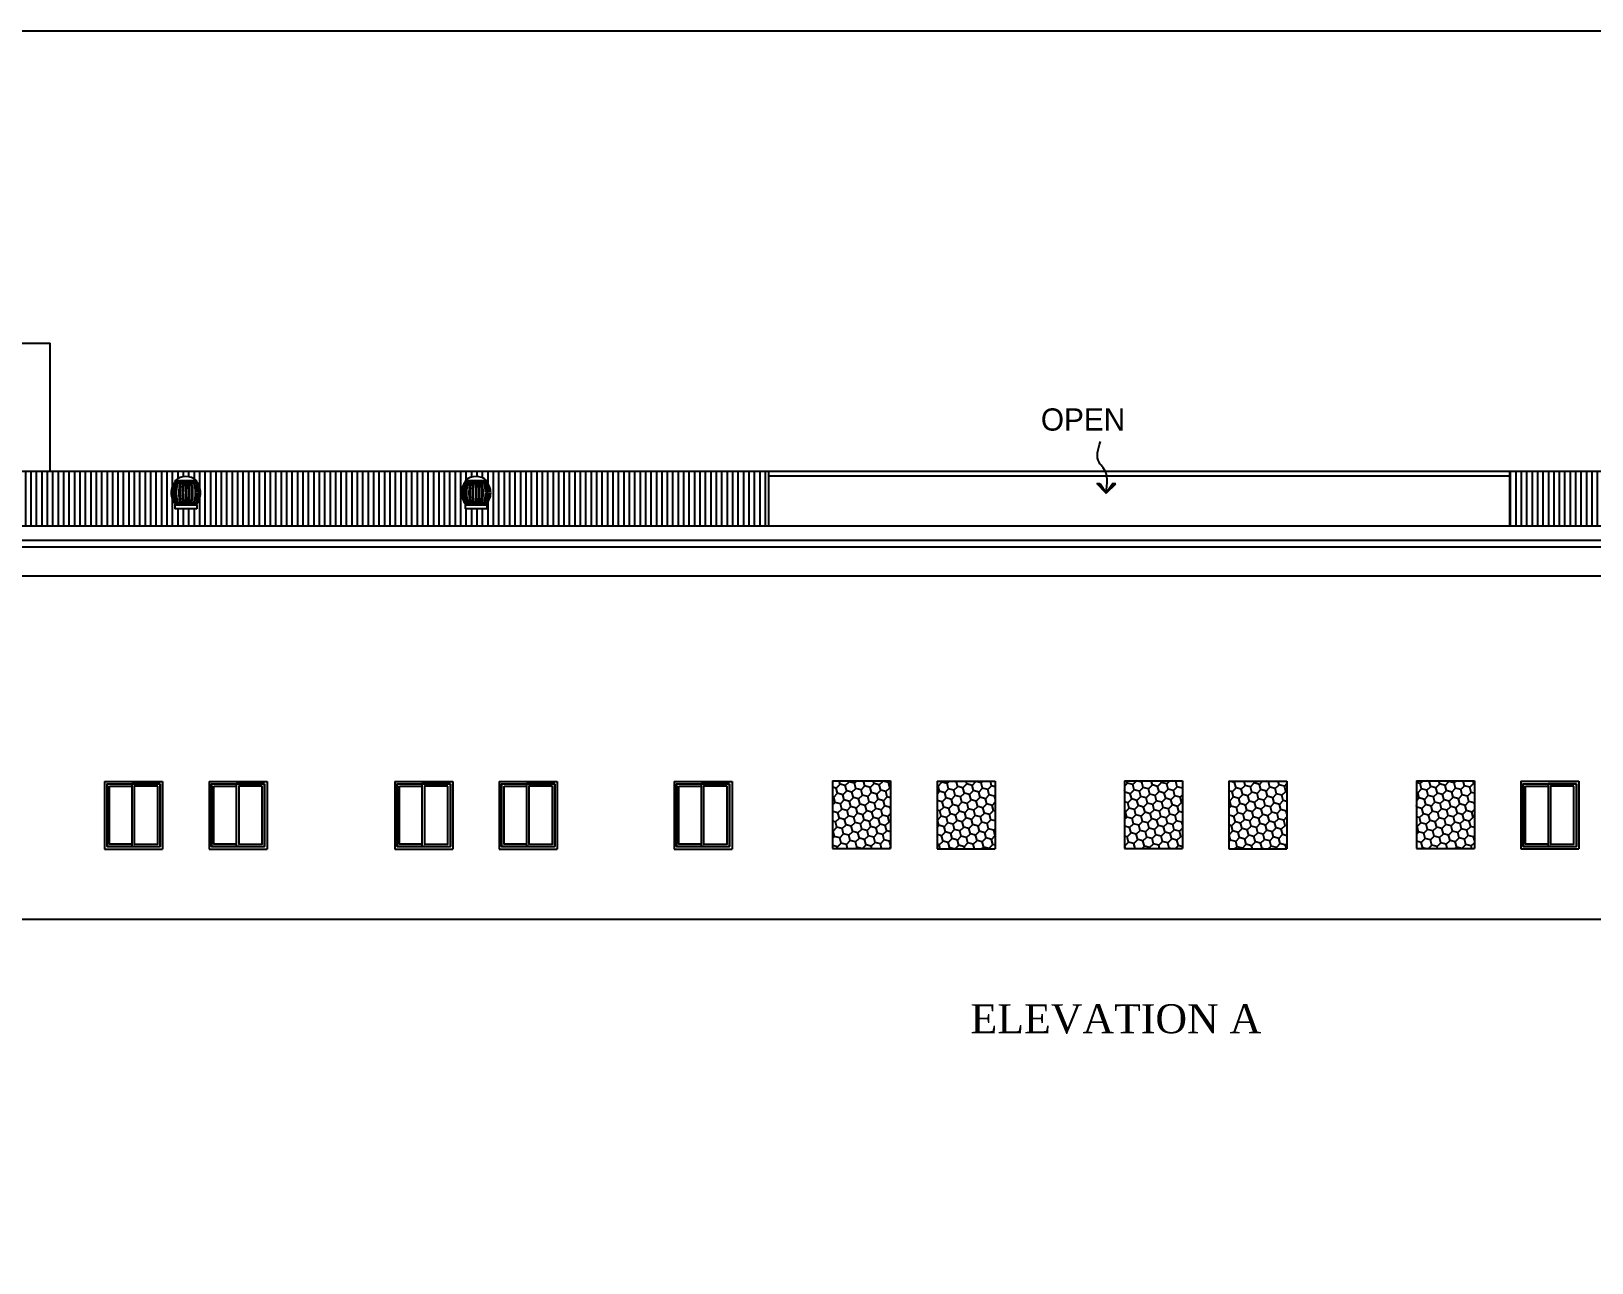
# Model space of a CAD drawing. Header units: metres. Extents: x 1422408 to 2267428, y 4130 to 80428.
# Drawn here: x 2267221.99 to 2267254.27, y 4306.34 to 4331.8 of the extents above; entities that cross this region are included whole.
import ezdxf

# ---------------------------------------------------------------- set-up
doc = ezdxf.new("R2010")
doc.units = ezdxf.units.M
doc.header["$LTSCALE"] = 3.5
doc.header["$MEASUREMENT"] = 0
doc.linetypes.add('DASHDOTX2', pattern=[2, 1, -0.5, 0, -0.5])
for name, color, linetype in [('ar', 12, 'CONTINUOUS'), ('CLINE', 250, 'DASHDOTX2'), ('GD', 12, 'CONTINUOUS'), ('TEXT', 4, 'CONTINUOUS'), ('WAL', 1, 'CONTINUOUS'), ('WALL', 125, 'CONTINUOUS'), ('WIN', 8, 'CONTINUOUS')]:
    doc.layers.add(name, color=color, linetype=linetype)
doc.styles.add('GD', font='romantic.ttf')
doc.styles.add('S2', font='GOTHIC.TTF')
pattern_1 = [(45, (2261335.53854, 1788.75398), (0.0504323706, 0.188216168), [0.1125, -0.225]), (165, (2261335.53854, 1788.75398), (-0.1882161682, -0.0504323699), [0.1125, -0.225]), (105, (2261335.53854, 1788.75398), (-0.1377837976, 0.1377837981), [-0.225, 0.1125])]
pattern_2 = [(90, (2261335.53854, 1788.75398), (-0.1125, 0), [])]

# ---------------------------------------------------------------- blocks, each defined once
blk = doc.blocks.new('ar')
at = {"layer": 'ar'}
for points in [[(-239, 355), (-350, 356), (0, 0)], [(356, 350), (245, 351), (0, 0)]]:
    blk.add_hatch(color=205, dxfattribs=at).paths.add_polyline_path(points)
at = {"layer": 'ar', "color": 205}
for p, q in [((0, 0), (-350, 356)), ((-350, 356), (-239, 355)), ((-239, 355), (0, 0)), ((245, 351), (0, 0)), ((0, 0), (356, 350)), ((356, 350), (245, 351))]:
    blk.add_line(p, q, dxfattribs=at)

msp = doc.modelspace()

# ---------------------------------------------------------------- hatches: boundary and pattern name
at = {"layer": 'WALL'}
h = msp.add_hatch(dxfattribs=at)
h.set_pattern_fill('ANSI31', color=252, scale=0.9, angle=45, style=0)
h.set_pattern_definition(pattern_2)
h.paths.add_polyline_path([(2267237.24345, 4322.7003), (2267196.59811, 4322.7003), (2267196.80307, 4322.52669), (2267196.74071, 4322.52153), (2267196.59518, 4322.7003), (2267196.58408, 4322.7003), (2267196.4694, 4322.49906), (2267196.40704, 4322.49389), (2267196.58186, 4322.7003), (2267191.96716, 4322.7003), (2267191.96716, 4321.57284), (2267237.24345, 4321.57284)])
h.paths.add_polyline_path([(2267219.39738, 4322.49395, -0.01547439), (2267219.4116, 4322.47751), (2267219.4116, 4322.49395)], flags=16)
h.paths.add_polyline_path([(2267218.9616, 4322.47751), (2267218.9616, 4322.50595, -0.37534739), (2267219.4116, 4322.50595), (2267219.35857, 4322.50595, -0.00743627), (2267219.36578, 4322.49071, -0.38312349), (2267219.36578, 4322.02119, -0.00157338), (2267219.36429, 4322.01795), (2267219.4116, 4322.01795), (2267219.4116, 4321.92288), (2267218.9616, 4321.92288), (2267218.9616, 4322.03439, -0.35504863)], flags=16)
h.paths.add_polyline_path([(2267219.00743, 4322.02119, -0.21677532), (2267219.00743, 4322.49071, 0.38312349)], flags=0)
h.paths.add_polyline_path([(2267213.39585, 4322.49395, -0.01547439), (2267213.41007, 4322.47751), (2267213.41007, 4322.49395)], flags=16)
h.paths.add_polyline_path([(2267213.36425, 4322.02119, -0.00157338), (2267213.36276, 4322.01795), (2267213.41007, 4322.01795), (2267213.41007, 4321.92288), (2267212.96007, 4321.92288), (2267212.96007, 4322.03439, -0.35504863), (2267212.96007, 4322.47751), (2267212.96007, 4322.50595, -0.37534739), (2267213.41007, 4322.50595), (2267213.35704, 4322.50595, -0.00743627), (2267213.36425, 4322.49071, -0.38312349)], flags=16)
h.paths.add_polyline_path([(2267213.0059, 4322.02119, -0.21677532), (2267213.0059, 4322.49071, 0.38312349)], flags=0)
h.paths.add_polyline_path([(2267225.39891, 4322.49395, -0.01547439), (2267225.41313, 4322.47751), (2267225.41313, 4322.49395)], flags=16)
h.paths.add_polyline_path([(2267224.96313, 4322.47751), (2267224.96313, 4322.50595, -0.37534739), (2267225.41313, 4322.50595), (2267225.3601, 4322.50595, -0.00743627), (2267225.36731, 4322.49071, -0.38312349), (2267225.36731, 4322.02119, -0.00157338), (2267225.36582, 4322.01795), (2267225.41313, 4322.01795), (2267225.41313, 4321.92288), (2267224.96313, 4321.92288), (2267224.96313, 4322.03439, -0.35504863)], flags=16)
h.paths.add_polyline_path([(2267225.00896, 4322.02119, -0.21677532), (2267225.00896, 4322.49071, 0.38312349)], flags=0)
h.paths.add_polyline_path([(2267207.39432, 4322.49395, -0.01547439), (2267207.40854, 4322.47751), (2267207.40854, 4322.49395)], flags=16)
h.paths.add_polyline_path([(2267207.36271, 4322.02119, -0.00157338), (2267207.36123, 4322.01795), (2267207.40854, 4322.01795), (2267207.40854, 4321.92288), (2267206.95854, 4321.92288), (2267206.95854, 4322.03439, -0.35504863), (2267206.95854, 4322.47751), (2267206.95854, 4322.50595, -0.37534739), (2267207.40854, 4322.50595), (2267207.3555, 4322.50595, -0.00743627), (2267207.36271, 4322.49071, -0.38312349)], flags=16)
h.paths.add_polyline_path([(2267207.00437, 4322.02119, -0.21677532), (2267207.00437, 4322.49071, 0.38312349)], flags=0)
h.paths.add_polyline_path([(2267201.09357, 4322.49395), (2267201.07934, 4322.49395, -0.01547439), (2267201.09357, 4322.47751)], flags=16)
edge = h.paths.add_edge_path()
edge.add_spline(control_points=[(2267202.17843, 4322.58354), (2267202.02295, 4322.63427), (2267201.81567, 4322.70191), (2267201.54799, 4322.41597), (2267201.30422, 4322.44299), (2267201.11226, 4322.46428)], knot_values=[0, 0, 0, 0, 429.11548598, 572.07126163, 1101.65323003, 1101.65323003, 1101.65323003, 1101.65323003], degree=3, periodic=0)
edge.add_line((2267201.11226, 4322.46428), (2267201.30988, 4322.3266))
edge.add_line((2267201.30988, 4322.3266), (2267201.30939, 4322.26403))
edge.add_line((2267201.30939, 4322.26403), (2267201.11226, 4322.46428))
edge.add_line((2267201.11226, 4322.46428), (2267201.31251, 4322.66141))
edge.add_line((2267201.31251, 4322.66141), (2267201.31202, 4322.59884))
edge.add_line((2267201.31202, 4322.59884), (2267201.11226, 4322.46428))
h.paths.add_polyline_path([(2267231.40044, 4322.49395, -0.01547439), (2267231.41467, 4322.47751), (2267231.41467, 4322.49395)], flags=16)
h.paths.add_polyline_path([(2267230.96467, 4322.47751), (2267230.96467, 4322.50595, -0.37534739), (2267231.41467, 4322.50595), (2267231.36163, 4322.50595, -0.00743627), (2267231.36884, 4322.49071, -0.38312349), (2267231.36884, 4322.02119, -0.00157338), (2267231.36735, 4322.01795), (2267231.41467, 4322.01795), (2267231.41467, 4321.92288), (2267230.96467, 4321.92288), (2267230.96467, 4322.03439, -0.35504863)], flags=16)
h.paths.add_polyline_path([(2267231.01049, 4322.02119, -0.21677532), (2267231.01049, 4322.49071, 0.38312349)], flags=0)
h.paths.add_polyline_path([(2267201.04774, 4322.02119, -0.00157338), (2267201.04625, 4322.01795), (2267201.09357, 4322.01795), (2267201.09357, 4321.92288), (2267200.64357, 4321.92288), (2267200.64357, 4322.03439, -0.35504863), (2267200.64357, 4322.47751), (2267200.64357, 4322.50595, -0.37534739), (2267201.09357, 4322.50595), (2267201.04053, 4322.50595, -0.00743627), (2267201.04774, 4322.49071, -0.38312349)], flags=16)
h.paths.add_polyline_path([(2267200.6894, 4322.02119, -0.21677532), (2267200.6894, 4322.49071, 0.38312349)], flags=0)
h.paths.add_polyline_path([(2267195.72784, 4322.49395, -0.01547439), (2267195.74207, 4322.47751), (2267195.74207, 4322.49395)], flags=16)
h.paths.add_polyline_path([(2267195.69624, 4322.02119, -0.00157338), (2267195.69476, 4322.01795), (2267195.74207, 4322.01795), (2267195.74207, 4321.92288), (2267195.29207, 4321.92288), (2267195.29207, 4322.03439, -0.35504863), (2267195.29207, 4322.47751), (2267195.29207, 4322.50595, -0.37534739), (2267195.74207, 4322.50595), (2267195.68903, 4322.50595, -0.00743627), (2267195.69624, 4322.49071, -0.38312349)], flags=16)
h.paths.add_polyline_path([(2267195.3379, 4322.02119, -0.21677532), (2267195.3379, 4322.49071, 0.38312349)], flags=0)
h.paths.add_polyline_path([(2267197.34098, 4322.22613), (2267199.51303, 4322.22613), (2267199.51303, 4322.58313), (2267197.34098, 4322.58313)], flags=24)
h.paths.add_polyline_path([(2267197.34344, 4321.81851), (2267200.49692, 4321.81851), (2267200.49692, 4322.17528), (2267197.34344, 4322.17528)], flags=24)
h.paths.add_polyline_path([(2267192.04147, 4321.88154), (2267194.44517, 4321.88154), (2267194.44517, 4322.23831), (2267192.04147, 4322.23831)], flags=24)
h.paths.add_polyline_path([(2267202.10925, 4321.96786), (2267204.31668, 4321.96786), (2267204.31668, 4322.32463), (2267202.10925, 4322.32463)], flags=24)
h.paths.add_polyline_path([(2267202.10925, 4322.34707), (2267204.81669, 4322.34707), (2267204.81669, 4322.70384), (2267202.10925, 4322.70384)], flags=9)
h = msp.add_hatch(dxfattribs=at)
h.set_pattern_fill('ANSI31', color=252, scale=0.9, angle=45, style=0)
h.set_pattern_definition(pattern_2)
h.paths.add_polyline_path([(2267279.72997, 4322.7003), (2267252.56569, 4322.7003), (2267252.56569, 4321.57284), (2267279.72997, 4321.57284)])
h.paths.add_polyline_path([(2267264.82574, 4322.5077, -0.01547439), (2267264.83997, 4322.49125), (2267264.83997, 4322.5077)], flags=16)
h.paths.add_polyline_path([(2267264.38997, 4322.49125), (2267264.38997, 4322.5197, -0.37534739), (2267264.83997, 4322.5197), (2267264.78693, 4322.5197, -0.00743627), (2267264.79414, 4322.50445, -0.38312349), (2267264.79414, 4322.03494, -0.00157338), (2267264.79265, 4322.0317), (2267264.83997, 4322.0317), (2267264.83997, 4321.93663), (2267264.38997, 4321.93663), (2267264.38997, 4322.04814, -0.35504863)], flags=16)
h.paths.add_polyline_path([(2267264.43579, 4322.03494, -0.21677532), (2267264.43579, 4322.50445, 0.38312349)], flags=0)
h.paths.add_polyline_path([(2267258.5678, 4322.5077, -0.01547439), (2267258.58202, 4322.49125), (2267258.58202, 4322.5077)], flags=16)
h.paths.add_polyline_path([(2267258.5362, 4322.03494, -0.00157338), (2267258.53471, 4322.0317), (2267258.58202, 4322.0317), (2267258.58202, 4321.93663), (2267258.13202, 4321.93663), (2267258.13202, 4322.04814, -0.35504863), (2267258.13202, 4322.49125), (2267258.13202, 4322.5197, -0.37534739), (2267258.58202, 4322.5197), (2267258.52899, 4322.5197, -0.00743627), (2267258.5362, 4322.50445, -0.38312349)], flags=16)
h.paths.add_polyline_path([(2267258.17785, 4322.03494, -0.21677532), (2267258.17785, 4322.50445, 0.38312349)], flags=0)
h.paths.add_polyline_path([(2267270.82574, 4322.5077, -0.01547439), (2267270.83997, 4322.49125), (2267270.83997, 4322.5077)], flags=16)
h.paths.add_polyline_path([(2267270.38997, 4322.49125), (2267270.38997, 4322.5197, -0.37534739), (2267270.83997, 4322.5197), (2267270.78693, 4322.5197, -0.00743627), (2267270.79414, 4322.50445, -0.38312349), (2267270.79414, 4322.03494, -0.00157338), (2267270.79265, 4322.0317), (2267270.83997, 4322.0317), (2267270.83997, 4321.93663), (2267270.38997, 4321.93663), (2267270.38997, 4322.04814, -0.35504863)], flags=16)
h.paths.add_polyline_path([(2267270.43579, 4322.03494, -0.21677532), (2267270.43579, 4322.50445, 0.38312349)], flags=0)
h.paths.add_polyline_path([(2267276.82574, 4322.5077, -0.01547439), (2267276.83997, 4322.49125), (2267276.83997, 4322.5077)], flags=16)
h.paths.add_polyline_path([(2267276.38997, 4322.49125), (2267276.38997, 4322.5197, -0.37534739), (2267276.83997, 4322.5197), (2267276.78693, 4322.5197, -0.00743627), (2267276.79414, 4322.50445, -0.38312349), (2267276.79414, 4322.03494, -0.00157338), (2267276.79265, 4322.0317), (2267276.83997, 4322.0317), (2267276.83997, 4321.93663), (2267276.38997, 4321.93663), (2267276.38997, 4322.04814, -0.35504863)], flags=16)
h.paths.add_polyline_path([(2267276.43579, 4322.03494, -0.21677532), (2267276.43579, 4322.50445, 0.38312349)], flags=0)
at = {"layer": 'WIN'}
h = msp.add_hatch(dxfattribs=at)
h.set_pattern_fill('HONEY', color=256, scale=0.9, angle=45, style=0)
h.set_pattern_definition(pattern_1)
h.paths.add_polyline_path([(2267239.76531, 4316.3031), (2267238.56531, 4316.3031), (2267238.56531, 4314.9031), (2267239.76531, 4314.9031)])
h = msp.add_hatch(dxfattribs=at)
h.set_pattern_fill('HONEY', color=256, scale=0.9, angle=45, style=0)
h.set_pattern_definition(pattern_1)
h.paths.add_polyline_path([(2267245.80205, 4316.3031), (2267244.60205, 4316.3031), (2267244.60205, 4314.9031), (2267245.80205, 4314.9031)])
h.paths.add_polyline_path([(2267247.96293, 4316.29105), (2267246.76293, 4316.29105), (2267246.76293, 4314.89105), (2267247.96293, 4314.89105)])
h.paths.add_polyline_path([(2267251.8388, 4316.3031), (2267250.6388, 4316.3031), (2267250.6388, 4314.9031), (2267251.8388, 4314.9031)])
h = msp.add_hatch(dxfattribs=at)
h.set_pattern_fill('HONEY', color=256, scale=0.9, angle=45, style=0)
h.set_pattern_definition(pattern_1)
h.paths.add_polyline_path([(2267241.92619, 4316.29105), (2267240.72619, 4316.29105), (2267240.72619, 4314.89105), (2267241.92619, 4314.89105)])

# ---------------------------------------------------------------- linework, layer by layer
at = {"layer": 'CLINE', "color": 233}
for p, q in [((2267225.18213, 4322.49395), (2267225.18213, 4322.01795)), ((2267225.19413, 4322.49395), (2267225.19413, 4322.01795)), ((2267231.18367, 4322.49395), (2267231.18367, 4322.01795)), ((2267231.19567, 4322.49395), (2267231.19567, 4322.01795))]:
    msp.add_line(p, q, dxfattribs=at)
for centre, radius, start, end in [((2267225.23581, 4322.25595), 0.35134, 137.35915, 222.64085), ((2267225.52499, 4322.25595), 0.56692, 155.177267, 204.822733), ((2267225.83344, 4322.25595), 0.79251, 162.523659, 197.476341), ((2267226.39218, 4322.25595), 1.27809, 169.267961, 190.732039), ((2267223.98409, 4322.25595), 1.27809, 349.267961, 10.732039), ((2267224.54282, 4322.25595), 0.79251, 342.523659, 17.476341), ((2267224.85128, 4322.25595), 0.56692, 335.177267, 24.822733), ((2267225.14046, 4322.25595), 0.35134, 317.35915, 42.64085), ((2267231.23734, 4322.25595), 0.35134, 137.35915, 222.64085), ((2267231.52652, 4322.25595), 0.56692, 155.177267, 204.822733), ((2267231.83498, 4322.25595), 0.79251, 162.523659, 197.476341), ((2267232.39371, 4322.25595), 1.27809, 169.267961, 190.732039), ((2267229.98562, 4322.25595), 1.27809, 349.267961, 10.732039), ((2267230.54436, 4322.25595), 0.79251, 342.523659, 17.476341), ((2267230.85281, 4322.25595), 0.56692, 335.177267, 24.822733), ((2267231.14199, 4322.25595), 0.35134, 317.35915, 42.64085)]:
    msp.add_arc(centre, radius, start, end, dxfattribs=at)
at = {"layer": 'CLINE', "color": 250}
for centre, radius, start, end in [((2267225.27036, 4322.25595), 0.35134, 137.35915, 222.64085), ((2267225.55548, 4322.25595), 0.56692, 155.177267, 204.822733), ((2267225.85783, 4322.25595), 0.79251, 162.523659, 197.476341), ((2267226.40641, 4322.25595), 1.27809, 169.267961, 190.732039), ((2267223.96986, 4322.25595), 1.27809, 349.267961, 10.732039), ((2267224.51844, 4322.25595), 0.79251, 342.523659, 17.476341), ((2267224.82079, 4322.25595), 0.56692, 335.177267, 24.822733), ((2267225.10591, 4322.25595), 0.35134, 317.35915, 42.64085), ((2267231.27189, 4322.25595), 0.35134, 137.35915, 222.64085), ((2267231.55701, 4322.25595), 0.56692, 155.177267, 204.822733), ((2267231.85936, 4322.25595), 0.79251, 162.523659, 197.476341), ((2267232.40794, 4322.25595), 1.27809, 169.267961, 190.732039), ((2267229.97139, 4322.25595), 1.27809, 349.267961, 10.732039), ((2267230.51997, 4322.25595), 0.79251, 342.523659, 17.476341), ((2267230.82232, 4322.25595), 0.56692, 335.177267, 24.822733), ((2267231.10744, 4322.25595), 0.35134, 317.35915, 42.64085)]:
    msp.add_arc(centre, radius, start, end, dxfattribs=at)
at = {"layer": 'GD'}
msp.add_spline([(2267244.22556, 4322.24776), (2267244.16442, 4322.7738), (2267244.07571, 4322.8859), (2267244.1063, 4323.31393)], degree=3, dxfattribs=at)
at = {"layer": 'WAL', "linetype": 'Continuous', "ltscale": 0.25}
msp.add_lwpolyline([(2267156.48302, 4331.79971), (2267156.48302, 4199.30817), (2267348.14059, 4199.30817), (2267348.14059, 4331.79971)], close=True, dxfattribs=at)
at = {"layer": 'WALL', "color": 252}
for p, q in [((2267191.96716, 4325.3503), (2267222.38159, 4325.3503)), ((2267222.38159, 4322.7003), (2267222.38159, 4325.3503)), ((2267191.96716, 4322.7003), (2267279.72997, 4322.7003)), ((2267225.41313, 4322.50595), (2267224.96313, 4322.50595)), ((2267224.96313, 4322.50595), (2267224.96313, 4322.49395)), ((2267225.41313, 4322.49395), (2267224.96313, 4322.49395)), ((2267225.41313, 4322.49395), (2267225.41313, 4322.50595)), ((2267231.41467, 4322.50595), (2267230.96467, 4322.50595)), ((2267230.96467, 4322.50595), (2267230.96467, 4322.49395)), ((2267231.41467, 4322.49395), (2267230.96467, 4322.49395)), ((2267231.41467, 4322.49395), (2267231.41467, 4322.50595)), ((2267237.24345, 4321.57284), (2267237.24345, 4322.7003)), ((2267237.24345, 4322.60571), (2267252.56569, 4322.60571)), ((2267252.56569, 4322.7003), (2267252.56569, 4321.57284)), ((2267224.96313, 4322.01795), (2267225.41313, 4322.01795)), ((2267224.96313, 4322.01795), (2267224.96313, 4322.00595)), ((2267224.96313, 4322.00595), (2267224.96313, 4321.92288)), ((2267224.96313, 4322.00595), (2267225.41313, 4322.00595)), ((2267225.41313, 4321.92288), (2267224.96313, 4321.92288)), ((2267225.41313, 4322.00595), (2267225.41313, 4322.01795)), ((2267225.41313, 4322.00595), (2267225.41313, 4321.92288)), ((2267230.96467, 4322.01795), (2267231.41467, 4322.01795)), ((2267230.96467, 4322.01795), (2267230.96467, 4322.00595)), ((2267230.96467, 4322.00595), (2267230.96467, 4321.92288)), ((2267230.96467, 4322.00595), (2267231.41467, 4322.00595)), ((2267231.41467, 4321.92288), (2267230.96467, 4321.92288)), ((2267231.41467, 4322.00595), (2267231.41467, 4322.01795)), ((2267231.41467, 4322.00595), (2267231.41467, 4321.92288)), ((2267191.96716, 4321.57284), (2267279.72997, 4321.57284))]:
    msp.add_line(p, q, dxfattribs=at)
at = {"layer": 'WALL', "color": 56}
for p, q in [((2267191.96716, 4321.27508), (2267279.72997, 4321.27508)), ((2267191.96716, 4321.13935), (2267279.72997, 4321.13935)), ((2267191.96716, 4320.53935), (2267279.72997, 4320.53935))]:
    msp.add_line(p, q, dxfattribs=at)
at = {"layer": 'WALL'}
msp.add_line((2267186.84282, 4313.43935), (2267303.93665, 4313.43935), dxfattribs=at)
at = {"layer": 'WALL', "color": 252}
for centre in [(2267225.18813, 4322.24846), (2267231.18967, 4322.24846)]:
    msp.add_arc(centre, 0.34195, 48.853001, 131.146999, dxfattribs=at)
at = {"layer": 'WIN'}
for p, q in [((2267238.56531, 4316.3031), (2267239.76531, 4316.3031)), ((2267238.56531, 4316.3031), (2267238.56531, 4314.9031)), ((2267239.76531, 4316.3031), (2267239.76531, 4314.9031)), ((2267244.60205, 4316.3031), (2267245.80205, 4316.3031)), ((2267244.60205, 4316.3031), (2267244.60205, 4314.9031)), ((2267245.80205, 4316.3031), (2267245.80205, 4314.9031)), ((2267250.6388, 4316.3031), (2267251.8388, 4316.3031)), ((2267250.6388, 4316.3031), (2267250.6388, 4314.9031)), ((2267251.8388, 4316.3031), (2267251.8388, 4314.9031)), ((2267223.50665, 4316.28935), (2267224.70665, 4316.28935)), ((2267223.50665, 4316.28935), (2267223.50665, 4314.88935)), ((2267223.55665, 4316.23935), (2267224.65665, 4316.23935)), ((2267223.55665, 4316.23935), (2267223.55665, 4314.93935)), ((2267224.65665, 4316.23935), (2267224.65665, 4314.93935)), ((2267224.65665, 4314.93935), (2267224.65665, 4316.23935)), ((2267224.70665, 4316.28935), (2267224.70665, 4314.88935)), ((2267225.66753, 4316.28935), (2267226.86753, 4316.28935)), ((2267225.66753, 4316.28935), (2267225.66753, 4314.88935)), ((2267225.71753, 4316.23935), (2267226.81753, 4316.23935)), ((2267225.71753, 4316.23935), (2267225.71753, 4314.93935)), ((2267226.81753, 4316.23935), (2267226.81753, 4314.93935)), ((2267226.81753, 4314.93935), (2267226.81753, 4316.23935)), ((2267226.86753, 4316.28935), (2267226.86753, 4314.88935)), ((2267229.50818, 4316.28935), (2267230.70818, 4316.28935)), ((2267229.50818, 4316.28935), (2267229.50818, 4314.88935)), ((2267229.55818, 4316.23935), (2267230.65818, 4316.23935)), ((2267229.55818, 4316.23935), (2267229.55818, 4314.93935)), ((2267230.65818, 4316.23935), (2267230.65818, 4314.93935)), ((2267230.65818, 4314.93935), (2267230.65818, 4316.23935)), ((2267230.70818, 4316.28935), (2267230.70818, 4314.88935)), ((2267231.66906, 4316.28935), (2267232.86906, 4316.28935)), ((2267231.66906, 4316.28935), (2267231.66906, 4314.88935)), ((2267231.71906, 4316.23935), (2267232.81906, 4316.23935)), ((2267231.71906, 4316.23935), (2267231.71906, 4314.93935)), ((2267232.81906, 4316.23935), (2267232.81906, 4314.93935)), ((2267232.81906, 4314.93935), (2267232.81906, 4316.23935)), ((2267232.86906, 4316.28935), (2267232.86906, 4314.88935)), ((2267235.28448, 4316.28935), (2267236.48448, 4316.28935)), ((2267235.28448, 4316.28935), (2267235.28448, 4314.88935)), ((2267235.33448, 4316.23935), (2267236.43448, 4316.23935)), ((2267235.33448, 4316.23935), (2267235.33448, 4314.93935)), ((2267236.43448, 4316.23935), (2267236.43448, 4314.93935)), ((2267236.43448, 4314.93935), (2267236.43448, 4316.23935)), ((2267236.48448, 4316.28935), (2267236.48448, 4314.88935)), ((2267240.72619, 4316.29105), (2267241.92619, 4316.29105)), ((2267240.72619, 4316.29105), (2267240.72619, 4314.89105)), ((2267241.92619, 4316.29105), (2267241.92619, 4314.89105)), ((2267246.76293, 4316.29105), (2267247.96293, 4316.29105)), ((2267246.76293, 4316.29105), (2267246.76293, 4314.89105)), ((2267247.96293, 4316.29105), (2267247.96293, 4314.89105)), ((2267252.79968, 4316.29105), (2267253.99968, 4316.29105)), ((2267252.79968, 4316.29105), (2267252.79968, 4314.89105)), ((2267252.84968, 4316.24105), (2267253.94968, 4316.24105)), ((2267252.84968, 4316.24105), (2267252.84968, 4314.94105)), ((2267253.94968, 4316.24105), (2267253.94968, 4314.94105)), ((2267253.94968, 4314.94105), (2267253.94968, 4316.24105)), ((2267253.99968, 4316.29105), (2267253.99968, 4314.89105)), ((2267223.50665, 4314.88935), (2267224.70665, 4314.88935)), ((2267223.55665, 4314.93935), (2267224.65665, 4314.93935)), ((2267225.66753, 4314.88935), (2267226.86753, 4314.88935)), ((2267225.71753, 4314.93935), (2267226.81753, 4314.93935)), ((2267229.50818, 4314.88935), (2267230.70818, 4314.88935)), ((2267229.55818, 4314.93935), (2267230.65818, 4314.93935)), ((2267231.66906, 4314.88935), (2267232.86906, 4314.88935)), ((2267231.71906, 4314.93935), (2267232.81906, 4314.93935)), ((2267235.28448, 4314.88935), (2267236.48448, 4314.88935)), ((2267235.33448, 4314.93935), (2267236.43448, 4314.93935)), ((2267238.56531, 4314.9031), (2267239.76531, 4314.9031)), ((2267240.72619, 4314.89105), (2267241.92619, 4314.89105)), ((2267244.60205, 4314.9031), (2267245.80205, 4314.9031)), ((2267246.76293, 4314.89105), (2267247.96293, 4314.89105)), ((2267250.6388, 4314.9031), (2267251.8388, 4314.9031)), ((2267252.79968, 4314.89105), (2267253.99968, 4314.89105)), ((2267252.84968, 4314.94105), (2267253.94968, 4314.94105))]:
    msp.add_line(p, q, dxfattribs=at)
for points in [[(2267224.11915, 4314.93935), (2267223.55665, 4314.93935), (2267223.55665, 4316.23935), (2267224.65665, 4316.23935)], [(2267224.11915, 4316.18935), (2267224.11915, 4314.98935)], [(2267226.28003, 4314.93935), (2267225.71753, 4314.93935), (2267225.71753, 4316.23935), (2267226.81753, 4316.23935)], [(2267226.28003, 4316.18935), (2267226.28003, 4314.98935)], [(2267230.12068, 4314.93935), (2267229.55818, 4314.93935), (2267229.55818, 4316.23935), (2267230.65818, 4316.23935)], [(2267230.12068, 4316.18935), (2267230.12068, 4314.98935)], [(2267232.28156, 4314.93935), (2267231.71906, 4314.93935), (2267231.71906, 4316.23935), (2267232.81906, 4316.23935)], [(2267232.28156, 4316.18935), (2267232.28156, 4314.98935)], [(2267235.89698, 4314.93935), (2267235.33448, 4314.93935), (2267235.33448, 4316.23935), (2267236.43448, 4316.23935)], [(2267235.89698, 4316.18935), (2267235.89698, 4314.98935)], [(2267253.41218, 4314.94105), (2267252.84968, 4314.94105), (2267252.84968, 4316.24105), (2267253.94968, 4316.24105)], [(2267253.41218, 4316.19105), (2267253.41218, 4314.99105)]]:
    msp.add_lwpolyline(points, dxfattribs=at)
for points in [[(2267223.60665, 4316.18935), (2267224.06915, 4316.18935), (2267224.06915, 4314.98935), (2267223.60665, 4314.98935)], [(2267224.65665, 4316.23935), (2267224.06915, 4316.23935), (2267224.06915, 4314.93935), (2267224.65665, 4314.93935)], [(2267224.60665, 4316.18935), (2267224.11915, 4316.18935), (2267224.11915, 4314.98935), (2267224.60665, 4314.98935)], [(2267225.76753, 4316.18935), (2267226.23003, 4316.18935), (2267226.23003, 4314.98935), (2267225.76753, 4314.98935)], [(2267226.81753, 4316.23935), (2267226.23003, 4316.23935), (2267226.23003, 4314.93935), (2267226.81753, 4314.93935)], [(2267226.76753, 4316.18935), (2267226.28003, 4316.18935), (2267226.28003, 4314.98935), (2267226.76753, 4314.98935)], [(2267229.60818, 4316.18935), (2267230.07068, 4316.18935), (2267230.07068, 4314.98935), (2267229.60818, 4314.98935)], [(2267230.65818, 4316.23935), (2267230.07068, 4316.23935), (2267230.07068, 4314.93935), (2267230.65818, 4314.93935)], [(2267230.60818, 4316.18935), (2267230.12068, 4316.18935), (2267230.12068, 4314.98935), (2267230.60818, 4314.98935)], [(2267231.76906, 4316.18935), (2267232.23156, 4316.18935), (2267232.23156, 4314.98935), (2267231.76906, 4314.98935)], [(2267232.81906, 4316.23935), (2267232.23156, 4316.23935), (2267232.23156, 4314.93935), (2267232.81906, 4314.93935)], [(2267232.76906, 4316.18935), (2267232.28156, 4316.18935), (2267232.28156, 4314.98935), (2267232.76906, 4314.98935)], [(2267235.38448, 4316.18935), (2267235.84698, 4316.18935), (2267235.84698, 4314.98935), (2267235.38448, 4314.98935)], [(2267236.43448, 4316.23935), (2267235.84698, 4316.23935), (2267235.84698, 4314.93935), (2267236.43448, 4314.93935)], [(2267236.38448, 4316.18935), (2267235.89698, 4316.18935), (2267235.89698, 4314.98935), (2267236.38448, 4314.98935)], [(2267252.89968, 4316.19105), (2267253.36218, 4316.19105), (2267253.36218, 4314.99105), (2267252.89968, 4314.99105)], [(2267253.94968, 4316.24105), (2267253.36218, 4316.24105), (2267253.36218, 4314.94105), (2267253.94968, 4314.94105)], [(2267253.89968, 4316.19105), (2267253.41218, 4316.19105), (2267253.41218, 4314.99105), (2267253.89968, 4314.99105)]]:
    msp.add_lwpolyline(points, close=True, dxfattribs=at)

# ---------------------------------------------------------------- block references
at = {"layer": 'ar', "xscale": 0.0005625, "yscale": 0.0005625, "zscale": 0.0005625}
msp.add_blockref('ar', (2267244.22556, 4322.24776), dxfattribs=at)

# ---------------------------------------------------------------- texts
at = {"layer": 'TEXT'}
for s, height, style, p in [('OPEN', 0.46, 'S2', (2267242.87337, 4323.54166)), ('ELEVATION A', 0.6, 'GD', (2267241.41732, 4311.08106))]:
    msp.add_text(s, height=height, dxfattribs=dict(at, style=style)).set_placement(p)

doc.saveas('drawing.dxf')
